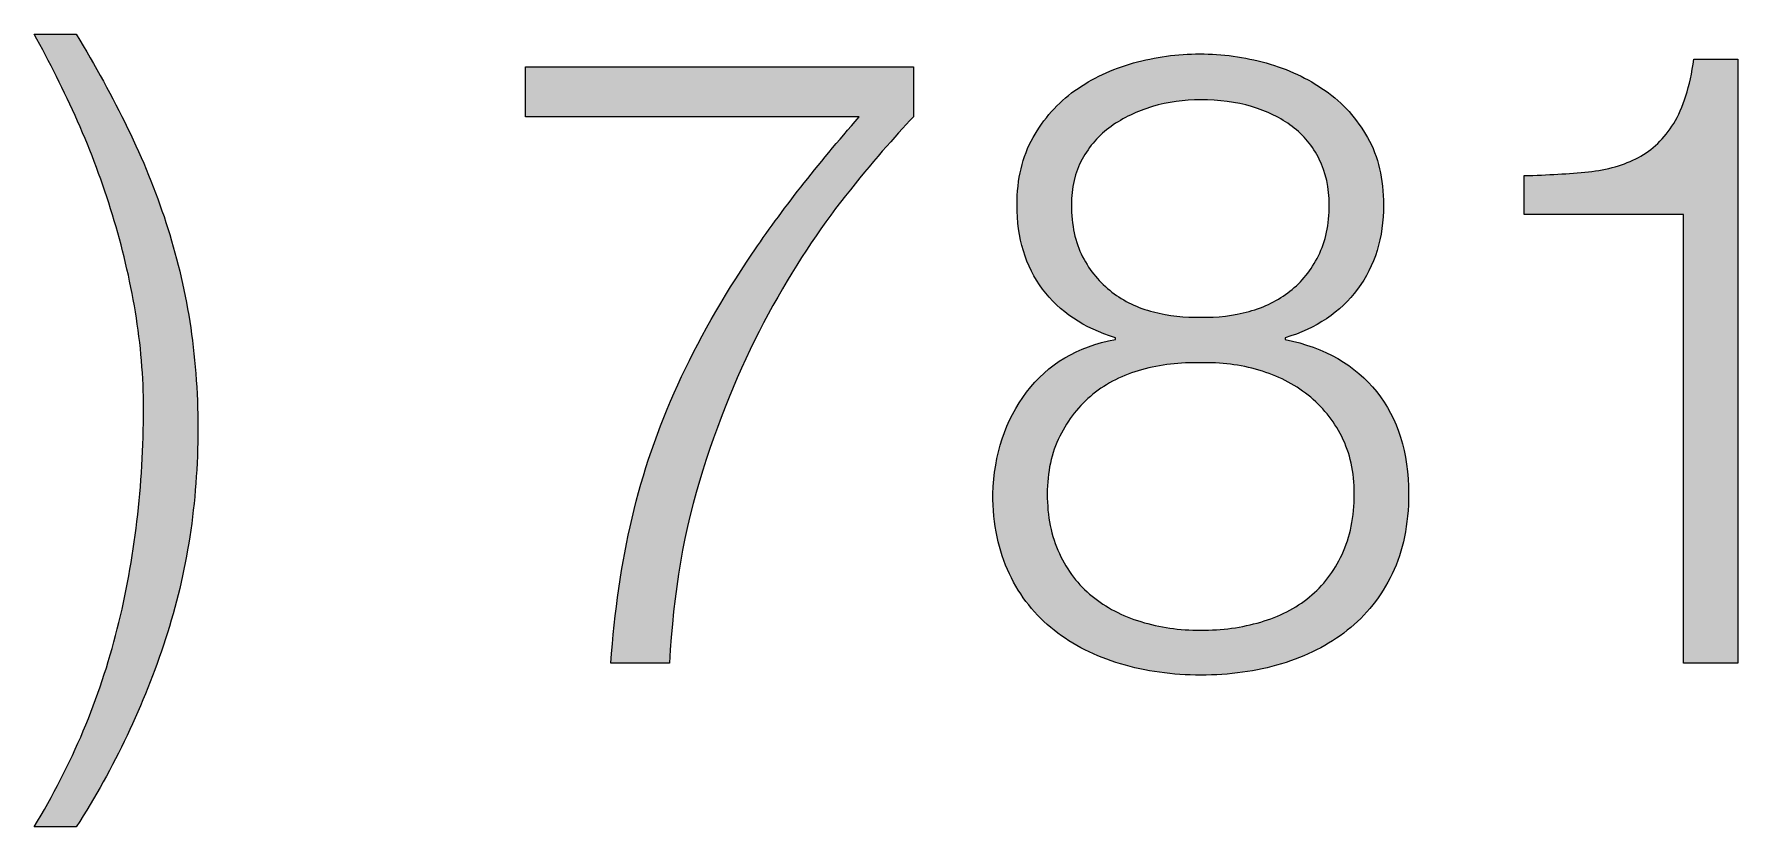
# Paper-space layout 'A4mask' of a CAD drawing. Extents: x 62 to 256, y -11 to 268.
# Drawn here: x 197.82 to 203.36, y 234.91 to 237.49 of the extents above; entities that cross this region are included whole.
import ezdxf
from ezdxf.enums import TextEntityAlignment as Align

# ---------------------------------------------------------------- set-up
doc = ezdxf.new("R2010")
doc.units = 0
doc.layers.get('0').update_dxf_attribs({"linetype": 'CONTINUOUS'})
doc.layers.get('Defpoints').update_dxf_attribs({"linetype": 'CONTINUOUS'})
doc.layers.add('JPP_Mask', color=7, linetype='CONTINUOUS')
doc.styles.add('JPP', font='arial.ttf')

# ---------------------------------------------------------------- blocks, each defined once
blk = doc.blocks.new('A4mask')
at = {"true_color": 0x004a91}
h = blk.add_hatch(color=154, dxfattribs=at)
edge = h.paths.add_edge_path()
edge.add_spline(control_points=[(130.1942, 241.9569), (130.1942, 242.0783), (130.1853, 242.1943), (130.1678, 242.3044)], knot_values=[2, 2, 2, 2, 3, 3, 3, 3], degree=3, periodic=0)
edge.add_spline(control_points=[(130.1678, 242.3044), (130.1501, 242.4146), (130.1244, 242.5216), (130.0906, 242.6252)], knot_values=[1, 1, 1, 1, 2, 2, 2, 2], degree=3, periodic=0)
edge.add_spline(control_points=[(130.0906, 242.6252), (130.057, 242.7289), (130.0153, 242.8311), (129.9661, 242.932)], knot_values=[0, 0, 0, 0, 1, 1, 1, 1], degree=3, periodic=0)
edge.add_spline(control_points=[(129.9661, 242.932), (129.9165, 243.0329), (129.8611, 243.1349), (129.7991, 243.2375)], knot_values=[13, 13, 13, 13, 14, 14, 14, 14], degree=3, periodic=0)
edge.add_spline(control_points=[(129.7991, 243.2375), (129.7991, 243.2375), (129.662, 243.2375), (129.662, 243.2375), (129.7123, 243.1478), (129.7595, 243.0534), (129.8036, 242.9546)], knot_values=[11, 11, 11, 11, 12, 12, 12, 13, 13, 13, 13], degree=3, periodic=0)
edge.add_spline(control_points=[(129.8036, 242.9546), (129.8474, 242.8554), (129.8853, 242.7542), (129.9168, 242.6505)], knot_values=[10, 10, 10, 10, 11, 11, 11, 11], degree=3, periodic=0)
edge.add_spline(control_points=[(129.9168, 242.6505), (129.9486, 242.5469), (129.9736, 242.4416), (129.9914, 242.3352)], knot_values=[9, 9, 9, 9, 10, 10, 10, 10], degree=3, periodic=0)
edge.add_spline(control_points=[(129.9914, 242.3352), (130.0088, 242.2288), (130.0177, 242.1242), (130.0177, 242.0216)], knot_values=[8, 8, 8, 8, 9, 9, 9, 9], degree=3, periodic=0)
edge.add_spline(control_points=[(130.0177, 242.0216), (130.0177, 241.7712), (129.9893, 241.5325), (129.9325, 241.3057)], knot_values=[7, 7, 7, 7, 8, 8, 8, 8], degree=3, periodic=0)
edge.add_spline(control_points=[(129.9325, 241.3057), (129.8754, 241.0786), (129.7851, 240.8642), (129.662, 240.6627)], knot_values=[6, 6, 6, 6, 7, 7, 7, 7], degree=3, periodic=0)
edge.add_spline(control_points=[(129.662, 240.6627), (129.662, 240.6627), (129.7991, 240.6627), (129.7991, 240.6627), (129.9226, 240.8549), (130.0191, 241.0584), (130.0892, 241.2732), (130.1593, 241.488), (130.1942, 241.7161), (130.1942, 241.9569)], knot_values=[3, 3, 3, 3, 4, 4, 4, 5, 5, 5, 6, 6, 6, 6], degree=3, periodic=0)
h = blk.add_hatch(color=154, dxfattribs=at)
edge = h.paths.add_edge_path(flags=16)
edge.add_spline(control_points=[(133.61, 242.3366), (133.6606, 242.3506), (133.7047, 242.3725), (133.743, 242.4026), (133.7813, 242.4323), (133.8121, 242.4706), (133.8357, 242.5175), (133.8589, 242.564), (133.8706, 242.6191), (133.8706, 242.6827), (133.8706, 242.7388), (133.8596, 242.788), (133.8384, 242.8311), (133.8169, 242.8742), (133.7875, 242.9098), (133.7502, 242.9375), (133.7126, 242.9655), (133.6688, 242.9871), (133.6185, 243.0021), (133.5679, 243.0169), (133.5128, 243.0244), (133.453, 243.0244), (133.3989, 243.0244), (133.3466, 243.0169), (133.2963, 243.0021), (133.2457, 242.9871), (133.2009, 242.9655), (133.1616, 242.9375), (133.1226, 242.9098), (133.0911, 242.8742), (133.0678, 242.8311), (133.0446, 242.788), (133.033, 242.7388), (133.033, 242.6827), (133.033, 242.6174), (133.0449, 242.5613), (133.0692, 242.5144), (133.0935, 242.4679), (133.1253, 242.4296), (133.1646, 242.3998), (133.2036, 242.3697), (133.2484, 242.3482), (133.2991, 242.3352), (133.3493, 242.3222), (133.4006, 242.3164), (133.453, 242.3184), (133.5073, 242.3164), (133.5597, 242.3225), (133.61, 242.3366)], knot_values=[0, 0, 0, 0, 1, 1, 1, 2, 2, 2, 3, 3, 3, 4, 4, 4, 5, 5, 5, 6, 6, 6, 7, 7, 7, 8, 8, 8, 9, 9, 9, 10, 10, 10, 11, 11, 11, 12, 12, 12, 13, 13, 13, 14, 14, 14, 15, 15, 15, 16, 16, 16, 16], degree=3, periodic=0)
edge = h.paths.add_edge_path(flags=16)
edge.add_spline(control_points=[(133.6479, 241.328), (133.7085, 241.3457), (133.7611, 241.3728), (133.8063, 241.4094), (133.8511, 241.4456), (133.8863, 241.4918), (133.9126, 241.5479), (133.9386, 241.604), (133.952, 241.6693), (133.952, 241.7442), (133.952, 241.815), (133.9383, 241.8772), (133.9113, 241.9303), (133.8843, 241.9836), (133.8477, 242.0284), (133.8018, 242.065), (133.756, 242.1013), (133.703, 242.1283), (133.6421, 242.1461), (133.5816, 242.1639), (133.5183, 242.1717), (133.453, 242.17), (133.3859, 242.1717), (133.322, 242.1642), (133.2611, 242.1474), (133.2006, 242.1307), (133.1475, 242.104), (133.1027, 242.0677), (133.0579, 242.0311), (133.022, 241.986), (132.995, 241.9316), (132.968, 241.8776), (132.9543, 241.815), (132.9543, 241.7442), (132.9543, 241.6713), (132.9673, 241.6067), (132.9936, 241.5506), (133.0196, 241.4949), (133.0552, 241.4483), (133.1, 241.4121), (133.1448, 241.3755), (133.1975, 241.3481), (133.2584, 241.3293), (133.3189, 241.3108), (133.3839, 241.3013), (133.453, 241.3013), (133.5221, 241.3013), (133.587, 241.3102), (133.6479, 241.328)], knot_values=[0, 0, 0, 0, 1, 1, 1, 2, 2, 2, 3, 3, 3, 4, 4, 4, 5, 5, 5, 6, 6, 6, 7, 7, 7, 8, 8, 8, 9, 9, 9, 10, 10, 10, 11, 11, 11, 12, 12, 12, 13, 13, 13, 14, 14, 14, 15, 15, 15, 16, 16, 16, 16], degree=3, periodic=0)
edge = h.paths.add_edge_path()
edge.add_spline(control_points=[(133.9629, 242.4094), (133.9068, 242.3338), (133.8285, 242.2812), (133.7276, 242.2511), (133.7276, 242.2511), (133.7276, 242.2456), (133.7276, 242.2456), (133.8566, 242.2193), (133.9554, 242.1628), (134.0248, 242.076), (134.0939, 241.9891), (134.1285, 241.8786), (134.1285, 241.7442), (134.1285, 241.645), (134.1107, 241.5588), (134.0751, 241.4849), (134.0395, 241.4111), (133.991, 241.3498), (133.9294, 241.3013), (133.8678, 241.2527), (133.7964, 241.2165), (133.715, 241.1922), (133.6339, 241.1679), (133.5463, 241.1556), (133.453, 241.1556), (133.3616, 241.1556), (133.2748, 241.1679), (133.1927, 241.1922), (133.1103, 241.2165), (133.0384, 241.2527), (132.9769, 241.3013), (132.9153, 241.3498), (132.8664, 241.4111), (132.8312, 241.4849), (132.7956, 241.5588), (132.7778, 241.645), (132.7778, 241.7442), (132.7816, 241.8728), (132.8178, 241.9833), (132.8873, 242.0746), (132.9564, 242.1662), (133.0525, 242.223), (133.1756, 242.2456), (133.1756, 242.2456), (133.1756, 242.2511), (133.1756, 242.2511), (133.073, 242.2829), (132.994, 242.3355), (132.9389, 242.4094), (132.8838, 242.4833), (132.8561, 242.5743), (132.8561, 242.6827), (132.8561, 242.7668), (132.8736, 242.8397), (132.9081, 242.9012), (132.9427, 242.9628), (132.9882, 243.0138), (133.0439, 243.0538), (133.1, 243.0941), (133.1636, 243.1239), (133.2344, 243.1437), (133.3056, 243.1632), (133.3774, 243.1732), (133.4502, 243.1732), (133.5231, 243.1732), (133.5949, 243.1632), (133.666, 243.1437), (133.7368, 243.1239), (133.8008, 243.0941), (133.8579, 243.0538), (133.915, 243.0138), (133.9605, 242.9628), (133.9954, 242.9012), (134.03, 242.8397), (134.0471, 242.7668), (134.0471, 242.6827), (134.0471, 242.5763), (134.019, 242.485), (133.9629, 242.4094)], knot_values=[0, 0, 0, 0, 1, 1, 1, 2, 2, 2, 3, 3, 3, 4, 4, 4, 5, 5, 5, 6, 6, 6, 7, 7, 7, 8, 8, 8, 9, 9, 9, 10, 10, 10, 11, 11, 11, 12, 12, 12, 13, 13, 13, 14, 14, 14, 15, 15, 15, 16, 16, 16, 17, 17, 17, 18, 18, 18, 19, 19, 19, 20, 20, 20, 21, 21, 21, 22, 22, 22, 23, 23, 23, 24, 24, 24, 25, 25, 25, 26, 26, 26, 26], degree=3, periodic=0)
h = blk.add_hatch(color=154, dxfattribs=at)
edge = h.paths.add_edge_path()
edge.add_spline(control_points=[(131.5366, 241.1949), (131.5366, 241.1949), (131.7271, 241.1949), (131.7271, 241.1949), (131.7384, 241.4227), (131.7743, 241.6317), (131.8349, 241.8211)], knot_values=[4, 4, 4, 4, 5, 5, 5, 6, 6, 6, 6], degree=3, periodic=0)
edge.add_spline(control_points=[(131.8349, 241.8211), (131.8957, 242.0106), (131.9665, 242.1796), (132.0479, 242.3284)], knot_values=[3, 3, 3, 3, 4, 4, 4, 4], degree=3, periodic=0)
edge.add_spline(control_points=[(132.0479, 242.3284), (132.129, 242.4768), (132.2128, 242.6047), (132.2986, 242.7121), (132.3845, 242.8195), (132.4584, 242.905), (132.5199, 242.9686)], knot_values=[1, 1, 1, 1, 2, 2, 2, 3, 3, 3, 3], degree=3, periodic=0)
edge.add_spline(control_points=[(132.5199, 242.9686), (132.5199, 242.9686), (132.5199, 243.1311), (132.5199, 243.1311), (132.5199, 243.1311), (132.3426, 243.1311), (132.121, 243.1311)], knot_values=[12.624977, 12.624977, 12.624977, 12.624977, 13.624977, 13.624977, 13.624977, 14, 14, 14, 14], degree=3, periodic=0)
edge.add_spline(control_points=[(132.121, 243.1311), (131.8994, 243.1311), (131.6335, 243.1311), (131.4562, 243.1311)], knot_values=[12.249985, 12.249985, 12.249985, 12.249985, 12.624977, 12.624977, 12.624977, 12.624977], degree=3, periodic=0)
edge.add_spline(control_points=[(131.4562, 243.1311), (131.4119, 243.1311), (131.3731, 243.1311), (131.3419, 243.1311)], knot_values=[12.156237, 12.156237, 12.156237, 12.156237, 12.249985, 12.249985, 12.249985, 12.249985], degree=3, periodic=0)
edge.add_spline(control_points=[(131.3419, 243.1311), (131.3108, 243.1311), (131.2872, 243.1311), (131.2734, 243.1311)], knot_values=[12.062489, 12.062489, 12.062489, 12.062489, 12.156237, 12.156237, 12.156237, 12.156237], degree=3, periodic=0)
edge.add_spline(control_points=[(131.2592, 243.1311), (131.2592, 243.1311), (131.2592, 243.1311), (131.2592, 243.1311), (131.2592, 243.1311), (131.2592, 243.1311), (131.2592, 243.1311)], knot_values=[11.999502, 11.999502, 11.999502, 11.999502, 12, 12, 12, 12.0006, 12.0006, 12.0006, 12.0006], degree=3, periodic=0)
edge.add_spline(control_points=[(131.2592, 243.1241), (131.2592, 243.1174), (131.2592, 243.1065), (131.2592, 243.0934)], knot_values=[11.687496, 11.687496, 11.687496, 11.687496, 11.874992, 11.874992, 11.874992, 11.874992], degree=3, periodic=0)
edge.add_spline(control_points=[(131.2592, 243.0934), (131.2592, 243.0803), (131.2592, 243.0651), (131.2592, 243.0499)], knot_values=[11.5, 11.5, 11.5, 11.5, 11.687496, 11.687496, 11.687496, 11.687496], degree=3, periodic=0)
edge.add_spline(control_points=[(131.2592, 243.0499), (131.2592, 243.0346), (131.2592, 243.0194), (131.2592, 243.0063)], knot_values=[11.312504, 11.312504, 11.312504, 11.312504, 11.5, 11.5, 11.5, 11.5], degree=3, periodic=0)
edge.add_spline(control_points=[(131.2592, 243.0063), (131.2592, 242.9932), (131.2592, 242.9823), (131.2592, 242.9756)], knot_values=[11.125008, 11.125008, 11.125008, 11.125008, 11.312504, 11.312504, 11.312504, 11.312504], degree=3, periodic=0)
edge.add_spline(control_points=[(131.2592, 242.9686), (131.2592, 242.9686), (131.2592, 242.9686), (131.2592, 242.9686), (131.2592, 242.9686), (131.2592, 242.9686), (131.2592, 242.9686)], knot_values=[10.999766, 10.999766, 10.999766, 10.999766, 11, 11, 11, 11.001231, 11.001231, 11.001231, 11.001231], degree=3, periodic=0)
edge.add_spline(control_points=[(131.2641, 242.9686), (131.266, 242.9686), (131.2684, 242.9686), (131.2714, 242.9686)], knot_values=[10.937511, 10.937511, 10.937511, 10.937511, 10.960948, 10.960948, 10.960948, 10.960948], degree=3, periodic=0)
edge.add_spline(control_points=[(131.2714, 242.9686), (131.2833, 242.9686), (131.3036, 242.9686), (131.3304, 242.9686)], knot_values=[10.843763, 10.843763, 10.843763, 10.843763, 10.937511, 10.937511, 10.937511, 10.937511], degree=3, periodic=0)
edge.add_spline(control_points=[(131.3304, 242.9686), (131.3572, 242.9686), (131.3905, 242.9686), (131.4286, 242.9686)], knot_values=[10.750015, 10.750015, 10.750015, 10.750015, 10.843763, 10.843763, 10.843763, 10.843763], degree=3, periodic=0)
edge.add_spline(control_points=[(131.4286, 242.9686), (131.5811, 242.9686), (131.8098, 242.9686), (132.0004, 242.9686)], knot_values=[10.375023, 10.375023, 10.375023, 10.375023, 10.750015, 10.750015, 10.750015, 10.750015], degree=3, periodic=0)
edge.add_spline(control_points=[(132.0004, 242.9686), (132.191, 242.9686), (132.3434, 242.9686), (132.3434, 242.9686), (132.207, 242.8134), (132.0907, 242.6649), (131.9946, 242.523), (131.8985, 242.381), (131.8181, 242.2394), (131.7538, 242.0985)], knot_values=[8, 8, 8, 8, 8.375023, 8.375023, 8.375023, 9.375023, 9.375023, 9.375023, 10.375023, 10.375023, 10.375023, 10.375023], degree=3, periodic=0)
edge.add_spline(control_points=[(131.7538, 242.0985), (131.6892, 241.9576), (131.6396, 241.8133), (131.6054, 241.6655)], knot_values=[7, 7, 7, 7, 8, 8, 8, 8], degree=3, periodic=0)
edge.add_spline(control_points=[(131.6054, 241.6655), (131.5705, 241.5181), (131.5479, 241.3611), (131.5366, 241.1949)], knot_values=[6, 6, 6, 6, 7, 7, 7, 7], degree=3, periodic=0)
h = blk.add_hatch(color=154, dxfattribs=at)
edge = h.paths.add_edge_path()
edge.add_spline(control_points=[(135.1986, 242.1755), (135.1986, 242.6658), (135.1986, 243.1561), (135.1986, 243.1561), (135.1986, 243.1561), (135.1629, 243.1561), (135.1272, 243.1561)], knot_values=[3.5, 3.5, 3.5, 3.5, 4, 4, 4, 4.5, 4.5, 4.5, 4.5], degree=3, periodic=0)
edge.add_spline(control_points=[(135.1272, 243.1561), (135.0914, 243.1561), (135.0557, 243.1561), (135.0557, 243.1561), (135.0427, 243.0664), (135.0208, 242.997), (134.99, 242.9474), (134.9592, 242.8978), (134.9209, 242.8609), (134.8751, 242.8369)], knot_values=[1, 1, 1, 1, 1.5, 1.5, 1.5, 2.5, 2.5, 2.5, 3.5, 3.5, 3.5, 3.5], degree=3, periodic=0)
edge.add_spline(control_points=[(134.8751, 242.8369), (134.8293, 242.8123), (134.7752, 242.7969), (134.7126, 242.7904)], knot_values=[0, 0, 0, 0, 1, 1, 1, 1], degree=3, periodic=0)
edge.add_spline(control_points=[(134.7126, 242.7904), (134.65, 242.7839), (134.5803, 242.7798), (134.504, 242.7778)], knot_values=[9, 9, 9, 9, 10, 10, 10, 10], degree=3, periodic=0)
edge.add_spline(control_points=[(134.504, 242.7778), (134.504, 242.7778), (134.504, 242.6519), (134.504, 242.6519), (134.504, 242.6519), (134.6335, 242.6519), (134.7631, 242.6519)], knot_values=[7.5, 7.5, 7.5, 7.5, 8.5, 8.5, 8.5, 9, 9, 9, 9], degree=3, periodic=0)
edge.add_spline(control_points=[(134.7631, 242.6519), (134.8926, 242.6519), (135.0222, 242.6519), (135.0222, 242.6519), (135.0222, 242.6519), (135.0222, 242.2877), (135.0222, 241.9234)], knot_values=[6.5, 6.5, 6.5, 6.5, 7, 7, 7, 7.5, 7.5, 7.5, 7.5], degree=3, periodic=0)
edge.add_spline(control_points=[(135.0222, 241.9234), (135.0222, 241.5592), (135.0222, 241.1949), (135.0222, 241.1949), (135.0222, 241.1949), (135.0663, 241.1949), (135.1104, 241.1949)], knot_values=[5.5, 5.5, 5.5, 5.5, 6, 6, 6, 6.5, 6.5, 6.5, 6.5], degree=3, periodic=0)
edge.add_spline(control_points=[(135.1104, 241.1949), (135.1545, 241.1949), (135.1986, 241.1949), (135.1986, 241.1949), (135.1986, 241.1949), (135.1986, 241.6852), (135.1986, 242.1755)], knot_values=[4.5, 4.5, 4.5, 4.5, 5, 5, 5, 5.5, 5.5, 5.5, 5.5], degree=3, periodic=0)
at = {"layer": 'Defpoints', "color": 154, "true_color": 0x004a91}
for points in [[(129.8036, 242.9546), (129.7595, 243.0534), (129.7123, 243.1478), (129.662, 243.2375)], [(129.662, 243.2375), (129.662, 243.2375), (129.7991, 243.2375), (129.7991, 243.2375)], [(129.7991, 243.2375), (129.8611, 243.1349), (129.9165, 243.0329), (129.9661, 242.932)], [(131.2592, 242.9686), (131.2592, 242.9686), (131.2592, 243.1311), (131.2592, 243.1311)], [(131.2592, 243.1311), (131.2592, 243.1311), (132.5199, 243.1311), (132.5199, 243.1311)], [(132.5199, 243.1311), (132.5199, 243.1311), (132.5199, 242.9686), (132.5199, 242.9686)], [(133.0439, 243.0538), (133.1, 243.0941), (133.1636, 243.1239), (133.2344, 243.1437)], [(133.666, 243.1437), (133.7368, 243.1239), (133.8008, 243.0941), (133.8579, 243.0538)], [(135.0557, 243.1561), (135.0557, 243.1561), (135.1986, 243.1561), (135.1986, 243.1561)], [(135.1986, 243.1561), (135.1986, 243.1561), (135.1986, 241.1949), (135.1986, 241.1949)], [(133.8579, 243.0538), (133.915, 243.0138), (133.9605, 242.9628), (133.9954, 242.9012)], [(129.9168, 242.6505), (129.8853, 242.7542), (129.8474, 242.8554), (129.8036, 242.9546)], [(132.3434, 242.9686), (132.3434, 242.9686), (131.2592, 242.9686), (131.2592, 242.9686)], [(133.2963, 243.0021), (133.2457, 242.9871), (133.2009, 242.9655), (133.1616, 242.9375)], [(133.7502, 242.9375), (133.7126, 242.9655), (133.6688, 242.9871), (133.6185, 243.0021)], [(129.9661, 242.932), (130.0153, 242.8311), (130.057, 242.7289), (130.0906, 242.6252)], [(133.8384, 242.8311), (133.8169, 242.8742), (133.7875, 242.9098), (133.7502, 242.9375)], [(134.504, 242.7778), (134.5803, 242.7798), (134.65, 242.7839), (134.7126, 242.7904)], [(134.7126, 242.7904), (134.7752, 242.7969), (134.8293, 242.8123), (134.8751, 242.8369)], [(134.504, 242.6519), (134.504, 242.6519), (134.504, 242.7778), (134.504, 242.7778)], [(129.9914, 242.3352), (129.9736, 242.4416), (129.9486, 242.5469), (129.9168, 242.6505)], [(130.0906, 242.6252), (130.1244, 242.5216), (130.1501, 242.4146), (130.1678, 242.3044)], [(135.0222, 242.6519), (135.0222, 242.6519), (134.504, 242.6519), (134.504, 242.6519)], [(135.0222, 241.1949), (135.0222, 241.1949), (135.0222, 242.6519), (135.0222, 242.6519)], [(133.0692, 242.5144), (133.0935, 242.4679), (133.1253, 242.4296), (133.1646, 242.3998)], [(133.743, 242.4026), (133.7813, 242.4323), (133.8121, 242.4706), (133.8357, 242.5175)], [(133.1646, 242.3998), (133.2036, 242.3697), (133.2484, 242.3482), (133.2991, 242.3352)], [(133.61, 242.3366), (133.6606, 242.3506), (133.7047, 242.3725), (133.743, 242.4026)], [(133.9629, 242.4094), (133.9068, 242.3338), (133.8285, 242.2812), (133.7276, 242.2511)], [(132.0479, 242.3284), (131.9665, 242.1796), (131.8957, 242.0106), (131.8349, 241.8211)], [(133.2991, 242.3352), (133.3493, 242.3222), (133.4006, 242.3164), (133.453, 242.3184)], [(133.453, 242.3184), (133.5073, 242.3164), (133.5597, 242.3225), (133.61, 242.3366)], [(132.8873, 242.0746), (132.9564, 242.1662), (133.0525, 242.223), (133.1756, 242.2456)], [(133.1756, 242.2456), (133.1756, 242.2456), (133.1756, 242.2511), (133.1756, 242.2511)], [(133.7276, 242.2511), (133.7276, 242.2511), (133.7276, 242.2456), (133.7276, 242.2456)], [(133.7276, 242.2456), (133.8566, 242.2193), (133.9554, 242.1628), (134.0248, 242.076)], [(133.2611, 242.1474), (133.2006, 242.1307), (133.1475, 242.104), (133.1027, 242.0677)], [(133.453, 242.17), (133.3859, 242.1717), (133.322, 242.1642), (133.2611, 242.1474)], [(133.6421, 242.1461), (133.5816, 242.1639), (133.5183, 242.1717), (133.453, 242.17)], [(133.8018, 242.065), (133.756, 242.1013), (133.703, 242.1283), (133.6421, 242.1461)], [(131.6054, 241.6655), (131.6396, 241.8133), (131.6892, 241.9576), (131.7538, 242.0985)], [(132.7778, 241.7442), (132.7816, 241.8728), (132.8178, 241.9833), (132.8873, 242.0746)], [(133.1027, 242.0677), (133.0579, 242.0311), (133.022, 241.986), (132.995, 241.9316)], [(133.9113, 241.9303), (133.8843, 241.9836), (133.8477, 242.0284), (133.8018, 242.065)], [(131.8349, 241.8211), (131.7743, 241.6317), (131.7384, 241.4227), (131.7271, 241.1949)], [(132.8312, 241.4849), (132.7956, 241.5588), (132.7778, 241.645), (132.7778, 241.7442)], [(131.5366, 241.1949), (131.5479, 241.3611), (131.5705, 241.5181), (131.6054, 241.6655)], [(132.9936, 241.5506), (133.0196, 241.4949), (133.0552, 241.4483), (133.1, 241.4121)], [(133.8063, 241.4094), (133.8511, 241.4456), (133.8863, 241.4918), (133.9126, 241.5479)], [(133.1, 241.4121), (133.1448, 241.3755), (133.1975, 241.3481), (133.2584, 241.3293)], [(133.6479, 241.328), (133.7085, 241.3457), (133.7611, 241.3728), (133.8063, 241.4094)], [(129.662, 240.6627), (129.7851, 240.8642), (129.8754, 241.0786), (129.9325, 241.3057)], [(131.7271, 241.1949), (131.7271, 241.1949), (131.5366, 241.1949), (131.5366, 241.1949)], [(135.1986, 241.1949), (135.1986, 241.1949), (135.0222, 241.1949), (135.0222, 241.1949)], [(129.7991, 240.6627), (129.7991, 240.6627), (129.662, 240.6627), (129.662, 240.6627)]]:
    blk.add_open_spline(points, degree=3, dxfattribs=at)
for points, knots in [([(133.2344, 243.1437), (133.3056, 243.1632), (133.3774, 243.1732), (133.4502, 243.1732), (133.5231, 243.1732), (133.5949, 243.1632), (133.666, 243.1437)], [20, 20, 20, 20, 21, 21, 21, 22, 22, 22, 22]), ([(134.8751, 242.8369), (134.9209, 242.8609), (134.9592, 242.8978), (134.99, 242.9474), (135.0208, 242.997), (135.0427, 243.0664), (135.0557, 243.1561)], [1, 1, 1, 1, 2, 2, 2, 3, 3, 3, 3]), ([(133.1756, 242.2511), (133.073, 242.2829), (132.994, 242.3355), (132.9389, 242.4094), (132.8838, 242.4833), (132.8561, 242.5743), (132.8561, 242.6827), (132.8561, 242.7668), (132.8736, 242.8397), (132.9081, 242.9012), (132.9427, 242.9628), (132.9882, 243.0138), (133.0439, 243.0538)], [15, 15, 15, 15, 16, 16, 16, 17, 17, 17, 18, 18, 18, 19, 19, 19, 19]), ([(133.6185, 243.0021), (133.5679, 243.0169), (133.5128, 243.0244), (133.453, 243.0244), (133.3989, 243.0244), (133.3466, 243.0169), (133.2963, 243.0021)], [6, 6, 6, 6, 7, 7, 7, 8, 8, 8, 8]), ([(131.7538, 242.0985), (131.8181, 242.2394), (131.8985, 242.381), (131.9946, 242.523), (132.0907, 242.6649), (132.207, 242.8134), (132.3434, 242.9686)], [8, 8, 8, 8, 9, 9, 9, 10, 10, 10, 10]), ([(132.5199, 242.9686), (132.4584, 242.905), (132.3845, 242.8195), (132.2986, 242.7121), (132.2128, 242.6047), (132.129, 242.4768), (132.0479, 242.3284)], [1, 1, 1, 1, 2, 2, 2, 3, 3, 3, 3]), ([(133.1616, 242.9375), (133.1226, 242.9098), (133.0911, 242.8742), (133.0678, 242.8311), (133.0446, 242.788), (133.033, 242.7388), (133.033, 242.6827), (133.033, 242.6174), (133.0449, 242.5613), (133.0692, 242.5144)], [9, 9, 9, 9, 10, 10, 10, 11, 11, 11, 12, 12, 12, 12]), ([(133.9954, 242.9012), (134.03, 242.8397), (134.0471, 242.7668), (134.0471, 242.6827), (134.0471, 242.5763), (134.019, 242.485), (133.9629, 242.4094)], [24, 24, 24, 24, 25, 25, 25, 26, 26, 26, 26]), ([(133.8357, 242.5175), (133.8589, 242.564), (133.8706, 242.6191), (133.8706, 242.6827), (133.8706, 242.7388), (133.8596, 242.788), (133.8384, 242.8311)], [2, 2, 2, 2, 3, 3, 3, 4, 4, 4, 4]), ([(130.1678, 242.3044), (130.1853, 242.1943), (130.1942, 242.0783), (130.1942, 241.9569), (130.1942, 241.7161), (130.1593, 241.488), (130.0892, 241.2732), (130.0191, 241.0584), (129.9226, 240.8549), (129.7991, 240.6627)], [2, 2, 2, 2, 3, 3, 3, 4, 4, 4, 5, 5, 5, 5]), ([(129.9325, 241.3057), (129.9893, 241.5325), (130.0177, 241.7712), (130.0177, 242.0216), (130.0177, 242.1242), (130.0088, 242.2288), (129.9914, 242.3352)], [7, 7, 7, 7, 8, 8, 8, 9, 9, 9, 9]), ([(134.0248, 242.076), (134.0939, 241.9891), (134.1285, 241.8786), (134.1285, 241.7442), (134.1285, 241.645), (134.1107, 241.5588), (134.0751, 241.4849), (134.0395, 241.4111), (133.991, 241.3498), (133.9294, 241.3013), (133.8678, 241.2527), (133.7964, 241.2165), (133.715, 241.1922)], [3, 3, 3, 3, 4, 4, 4, 5, 5, 5, 6, 6, 6, 7, 7, 7, 7]), ([(132.995, 241.9316), (132.968, 241.8776), (132.9543, 241.815), (132.9543, 241.7442), (132.9543, 241.6713), (132.9673, 241.6067), (132.9936, 241.5506)], [10, 10, 10, 10, 11, 11, 11, 12, 12, 12, 12]), ([(133.9126, 241.5479), (133.9386, 241.604), (133.952, 241.6693), (133.952, 241.7442), (133.952, 241.815), (133.9383, 241.8772), (133.9113, 241.9303)], [2, 2, 2, 2, 3, 3, 3, 4, 4, 4, 4]), ([(133.1927, 241.1922), (133.1103, 241.2165), (133.0384, 241.2527), (132.9769, 241.3013), (132.9153, 241.3498), (132.8664, 241.4111), (132.8312, 241.4849)], [9, 9, 9, 9, 10, 10, 10, 11, 11, 11, 11]), ([(133.2584, 241.3293), (133.3189, 241.3108), (133.3839, 241.3013), (133.453, 241.3013), (133.5221, 241.3013), (133.587, 241.3102), (133.6479, 241.328)], [14, 14, 14, 14, 15, 15, 15, 16, 16, 16, 16]), ([(133.715, 241.1922), (133.6339, 241.1679), (133.5463, 241.1556), (133.453, 241.1556), (133.3616, 241.1556), (133.2748, 241.1679), (133.1927, 241.1922)], [7, 7, 7, 7, 8, 8, 8, 9, 9, 9, 9])]:
    blk.add_open_spline(points, degree=3, knots=knots, dxfattribs=at)
at = {"color": 7, "style": 'JPP'}
for tag, p in [('Client', (16.17, 271.1)), ('Project1', (16.17, 262.4196)), ('Project2', (16.17, 256.9196)), ('Title1', (16.17, 246.6494))]:
    blk.add_attdef(tag, text='', height=2.2, dxfattribs=at).set_placement(p, align=Align.MIDDLE_LEFT)
at = {"color": 2, "style": 'JPP'}
for tag, p in [('Date', (94.85, 266)), ('Drawn', (94.85, 256)), ('Checked', (94.85, 245.5)), ('Scale', (94.85, 236))]:
    blk.add_attdef(tag, text='', height=1.3333, dxfattribs=at).set_placement(p, align=Align.MIDDLE_CENTER)
at = {"color": 6, "style": 'JPP'}
for tag, p in [('Ref', (15.9534, 238.8762)), ('DrgNo.', (51.8832, 238.8762)), ('Rev', (75.3007, 238.8762))]:
    blk.add_attdef(tag, text='', height=2.2, dxfattribs=at).set_placement(p, align=Align.MIDDLE_LEFT)

psp = doc.layouts.new('A4mask')

# ---------------------------------------------------------------- block references
at = {"layer": 'JPP_Mask'}
psp.add_blockref('A4mask', (68.1578, -5.7489), dxfattribs=at)

doc.saveas('drawing.dxf')
